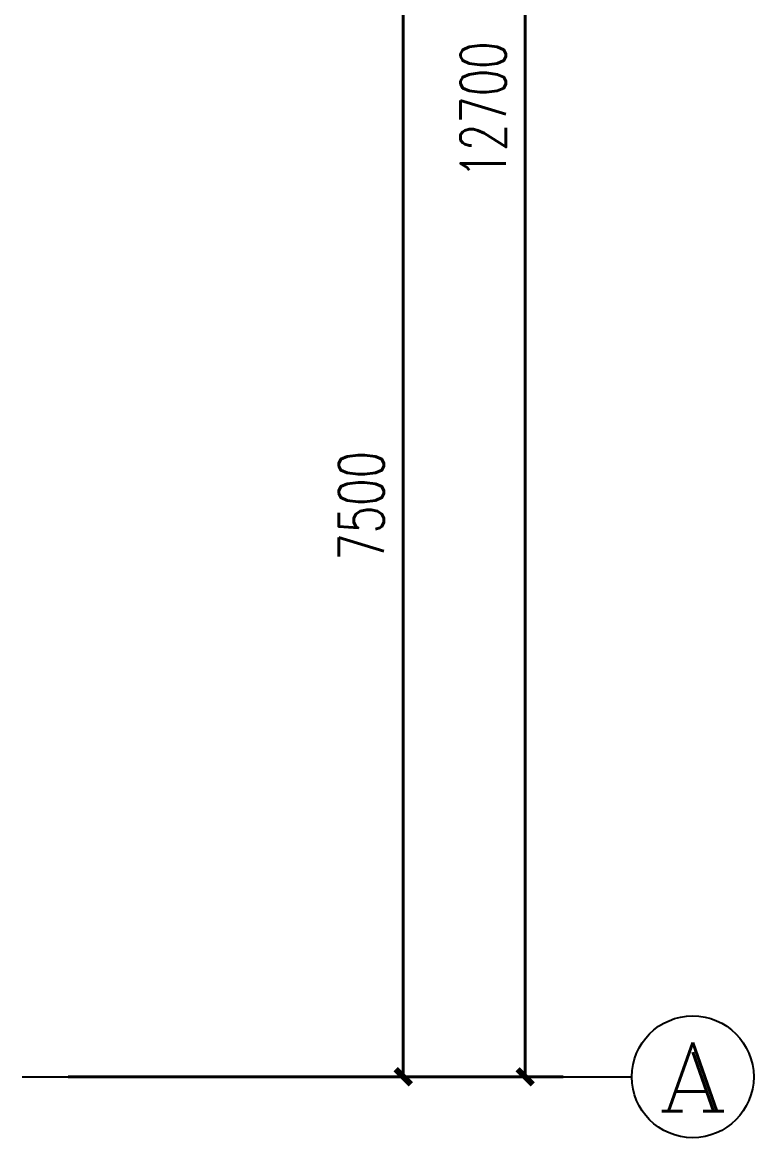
# Model space of a CAD drawing. Extents: x 679383 to 1725648, y -4158549 to 860327.
# Drawn here: x 799616 to 804416, y -2271115 to -2263789 of the extents above; entities that cross this region are included whole.
import ezdxf
from ezdxf.enums import TextEntityAlignment as Align

# ---------------------------------------------------------------- set-up
doc = ezdxf.new("R2010")
doc.units = 0
doc.header["$LTSCALE"] = 1000
doc.header["$MEASUREMENT"] = 0
doc.layers.get('Defpoints').update_dxf_attribs({"color": 8})
for name, color, linetype in [('AXIS', 8, 'Continuous'), ('AXIS_TEXT', 8, 'Continuous'), ('C-AXIS(轴号)', 8, 'Continuous'), ('C-AXIS-T(字)', 8, 'Continuous')]:
    doc.layers.add(name, color=color, linetype=linetype)
doc.layers.add('WALL', color=8, linetype='Continuous', lineweight=40)
doc.styles.add('_TCH_AXIS', font='COMPLEX', dxfattribs={"bigfont": 'GBCBIG'})
doc.styles.add('_TCH_DIM_T3', font='SIMPLEX', dxfattribs={"width": 0.705882, "bigfont": 'GBCBIG'})
doc.styles.add('COMPLEX', font='COMPLEX')
doc.dimstyles.new('_TCH_ARCH&&100', dxfattribs={"dimtxt": 297.5, "dimasz": 100, "dimexe": 250, "dimexo": 300, "dimgap": 126.25, "dimtad": 1, "dimdec": 0, "dimzin": 0, "dimdsep": 46, "dimtxsty": '_TCH_DIM_T3', "dimblk": 'ARCHTICK', "dimcen": 0.09, "dimclrt": 7, "dimazin": 2, "dimtfac": 1, "dimtdec": 0, "dimtix": 1, "dimtmove": 2, "dimatfit": 3, "dimfxl": 1, "dimtolj": 1, "dimtzin": 0, "dimarcsym": 0})

# ---------------------------------------------------------------- blocks, each defined once
blk = doc.blocks.new('_ArchTick')
at = {"color": 0, "linetype": 'ByBlock', "const_width": 0.4}
blk.add_lwpolyline([(-0.5, -0.5), (0.5, 0.5)], dxfattribs=at)
blk = doc.blocks.new('*D71')
at = {"layer": 'AXIS', "color": 0, "lineweight": -2, "transparency": 16777216}
for p, q in [((1852272.2, 1097628.5), (1855522.2, 1097628.5)), ((1855272.2, 1084928.5), (1855272.2, 1097628.5)), ((1852272.2, 1084928.5), (1855522.2, 1084928.5))]:
    blk.add_line(p, q, dxfattribs=at)
at = {"layer": 'Defpoints', "color": 0, "transparency": 16777216}
for p in [(1851972.2, 1097628.5), (1855272.2, 1097628.5), (1851972.2, 1084928.5)]:
    blk.add_point(p, dxfattribs=at)
at = {"layer": 'AXIS', "color": 0, "lineweight": -2, "transparency": 16777216, "xscale": 100, "yscale": 100, "zscale": 100}
for p, rotation in [((1855272.2, 1097628.5), 90), ((1855272.2, 1084928.5), 270)]:
    blk.add_blockref('_ArchTick', p, dxfattribs=dict(at, rotation=rotation))
at = {"layer": 'AXIS', "color": 7, "transparency": 16777216, "insert": (1854997.2, 1091278.5), "char_height": 297.5, "attachment_point": 5, "rotation": 90, "style": '_TCH_DIM_T3'}
blk.add_mtext('\\A1;12700', dxfattribs=at)
blk = doc.blocks.new('*D69')
at = {"layer": 'AXIS', "color": 0, "lineweight": -2, "transparency": 16777216}
for p, q in [((1852272.2, 1092428.5), (1854722.2, 1092428.5)), ((1854472.2, 1084928.5), (1854472.2, 1092428.5)), ((1852272.2, 1084928.5), (1854722.2, 1084928.5))]:
    blk.add_line(p, q, dxfattribs=at)
at = {"layer": 'Defpoints', "color": 0, "transparency": 16777216}
for p in [(1851972.2, 1092428.5), (1854472.2, 1092428.5), (1851972.2, 1084928.5)]:
    blk.add_point(p, dxfattribs=at)
at = {"layer": 'AXIS', "color": 0, "lineweight": -2, "transparency": 16777216, "xscale": 100, "yscale": 100, "zscale": 100}
for p, rotation in [((1854472.2, 1092428.5), 90), ((1854472.2, 1084928.5), 270)]:
    blk.add_blockref('_ArchTick', p, dxfattribs=dict(at, rotation=rotation))
at = {"layer": 'AXIS', "color": 7, "transparency": 16777216, "insert": (1854197.2, 1088678.5), "char_height": 297.5, "attachment_point": 5, "rotation": 90, "style": '_TCH_DIM_T3'}
blk.add_mtext('\\A1;7500', dxfattribs=at)
blk = doc.blocks.new('_AXISO')
blk.add_circle((0, 0), 0.5)
at = {"layer": 'AXIS_TEXT', "style": 'COMPLEX', "width": 1.041667}
blk.add_attdef('A', text='', height=0.56, dxfattribs=at).set_placement((-0.25, -0.28), (0.25, -0.28), align=Align.FIT)
blk = doc.blocks.new('ASDASFDAHHJ')
at = {"layer": 'C-AXIS(轴号)', "color": 8}
blk.add_line((1851972.2, 1084928.5), (1855972.2, 1084928.5), dxfattribs=at)
at = {"layer": 'C-AXIS(轴号)'}
ref = blk.add_blockref('_AXISO', (1856372.2, 1084928.5), dxfattribs=dict(at, xscale=800, yscale=800, zscale=800))
ref.add_attrib('A', 'A', dxfattribs={"layer": 'C-AXIS-T(字)', "height": 452.5, "style": '_TCH_AXIS', "width": 1.166667}).set_placement((1856146, 1084702.3), (1856598.5, 1084702.3), align=Align.FIT)
at = {"layer": 'AXIS', "color": 8}
for p2, distance, picture, middle in [((1851972.2, 1097628.5), -3300, '*D71', (1854997.2, 1091278.5)), ((1851972.2, 1092428.5), -2500, '*D69', (1854197.2, 1088678.5))]:
    dim = blk.add_aligned_dim(p1=(1851972.2, 1084928.5), p2=p2, distance=distance, dimstyle='_TCH_ARCH&&100', dxfattribs=at)
    dim.commit()
    dim.dimension.update_dxf_attribs({"geometry": picture, "text_midpoint": middle})

msp = doc.modelspace()

# ---------------------------------------------------------------- block references
at = {"layer": 'WALL'}
msp.add_blockref('ASDASFDAHHJ', (-1052355.9, -3355643.2), dxfattribs=at)

doc.saveas('drawing.dxf')
